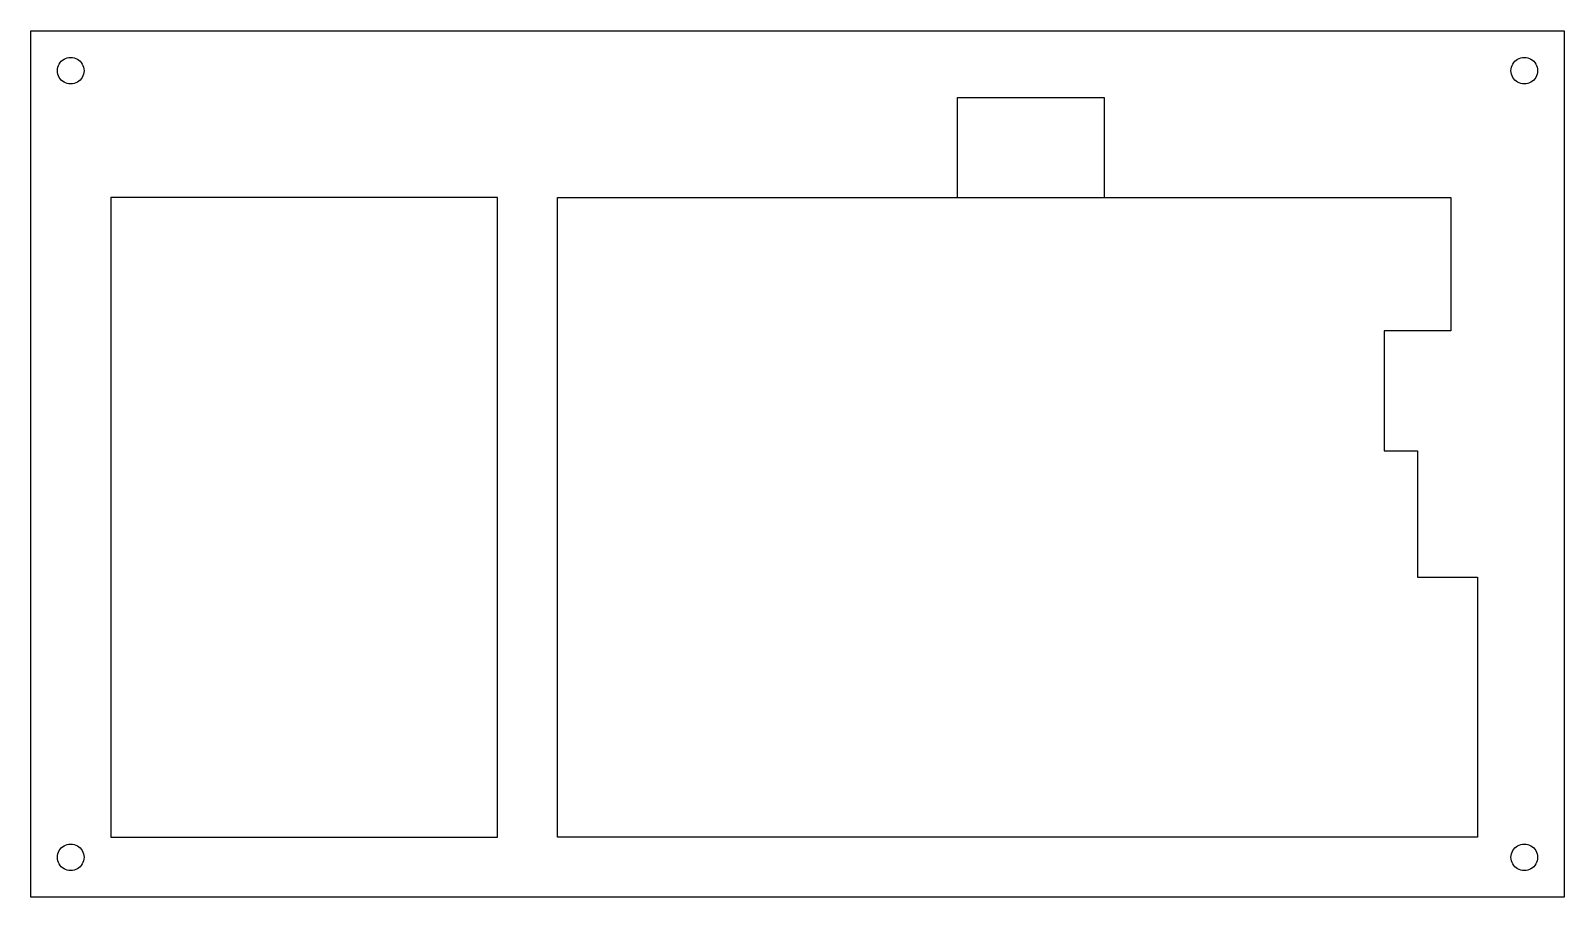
# Model space of a CAD drawing. Extents: x 2 to 232, y 2 to 132.
import ezdxf

# ---------------------------------------------------------------- set-up
doc = ezdxf.new("R2010")
doc.units = 0
doc.layers.add('Layer_1', color=7, linetype='CONTINUOUS')

msp = doc.modelspace()

# ---------------------------------------------------------------- linework, layer by layer
at = {"layer": 'Layer_1', "color": 7}
for points in [[(2, 2), (2, 132), (232.00001, 132), (232.00001, 2)], [(10, 126)], [(228, 126)], [(14, 11.00001), (71.999997, 11.00001), (71.999997, 107), (14, 107)], [(80.999994, 11.00001), (80.999994, 107), (215, 107), (215, 87), (205, 87), (205.00004, 69), (210, 69), (210, 50), (219, 50), (219, 11)], [(10, 8)], [(228, 8)]]:
    msp.add_lwpolyline(points, close=True, dxfattribs=at)
msp.add_lwpolyline([(141, 107), (141, 121.99999), (163.00001, 121.99999), (163.00001, 107)], dxfattribs=at)
for points in [[(6, 126), (6, 126.714531), (6.381198, 127.374785), (7, 127.732051)], [(7, 127.732051), (7.618802, 128.089316), (8.381198, 128.089316), (9, 127.732051)], [(9, 127.732051), (9.618802, 127.374785), (10, 126.714531), (10, 126)], [(224, 126), (224, 126.714531), (224.381198, 127.374785), (225, 127.732051)], [(225, 127.732051), (225.618802, 128.089316), (226.381198, 128.089316), (227, 127.732051)], [(227, 127.732051), (227.618802, 127.374785), (228, 126.714531), (228, 126)], [(7, 124.267949), (6.381198, 124.625215), (6, 125.285469), (6, 126)], [(9, 124.267949), (8.381198, 123.910684), (7.618802, 123.910684), (7, 124.267949)], [(10, 126), (10, 125.285469), (9.618802, 124.625215), (9, 124.267949)], [(225, 124.267949), (224.381198, 124.625215), (224, 125.285469), (224, 126)], [(227, 124.267949), (226.381198, 123.910684), (225.618802, 123.910684), (225, 124.267949)], [(228, 126), (228, 125.285469), (227.618802, 124.625215), (227, 124.267949)], [(6, 8), (6, 8.714531), (6.381198, 9.374785), (7, 9.732051)], [(7, 9.732051), (7.618802, 10.089316), (8.381198, 10.089316), (9, 9.732051)], [(9, 9.732051), (9.618802, 9.374785), (10, 8.714531), (10, 8)], [(224, 8), (224, 8.714531), (224.381198, 9.374785), (225, 9.732051)], [(225, 9.732051), (225.618802, 10.089316), (226.381198, 10.089316), (227, 9.732051)], [(227, 9.732051), (227.618802, 9.374785), (228, 8.714531), (228, 8)], [(7, 6.267949), (6.381198, 6.625215), (6, 7.285469), (6, 8)], [(10, 8), (10, 7.285469), (9.618802, 6.625215), (9, 6.267949)], [(225, 6.267949), (224.381198, 6.625215), (224, 7.285469), (224, 8)], [(228, 8), (228, 7.285469), (227.618802, 6.625215), (227, 6.267949)], [(9, 6.267949), (8.381198, 5.910684), (7.618802, 5.910684), (7, 6.267949)], [(227, 6.267949), (226.381198, 5.910684), (225.618802, 5.910684), (225, 6.267949)]]:
    msp.add_open_spline(points, degree=3, dxfattribs=at)

doc.saveas('drawing.dxf')
